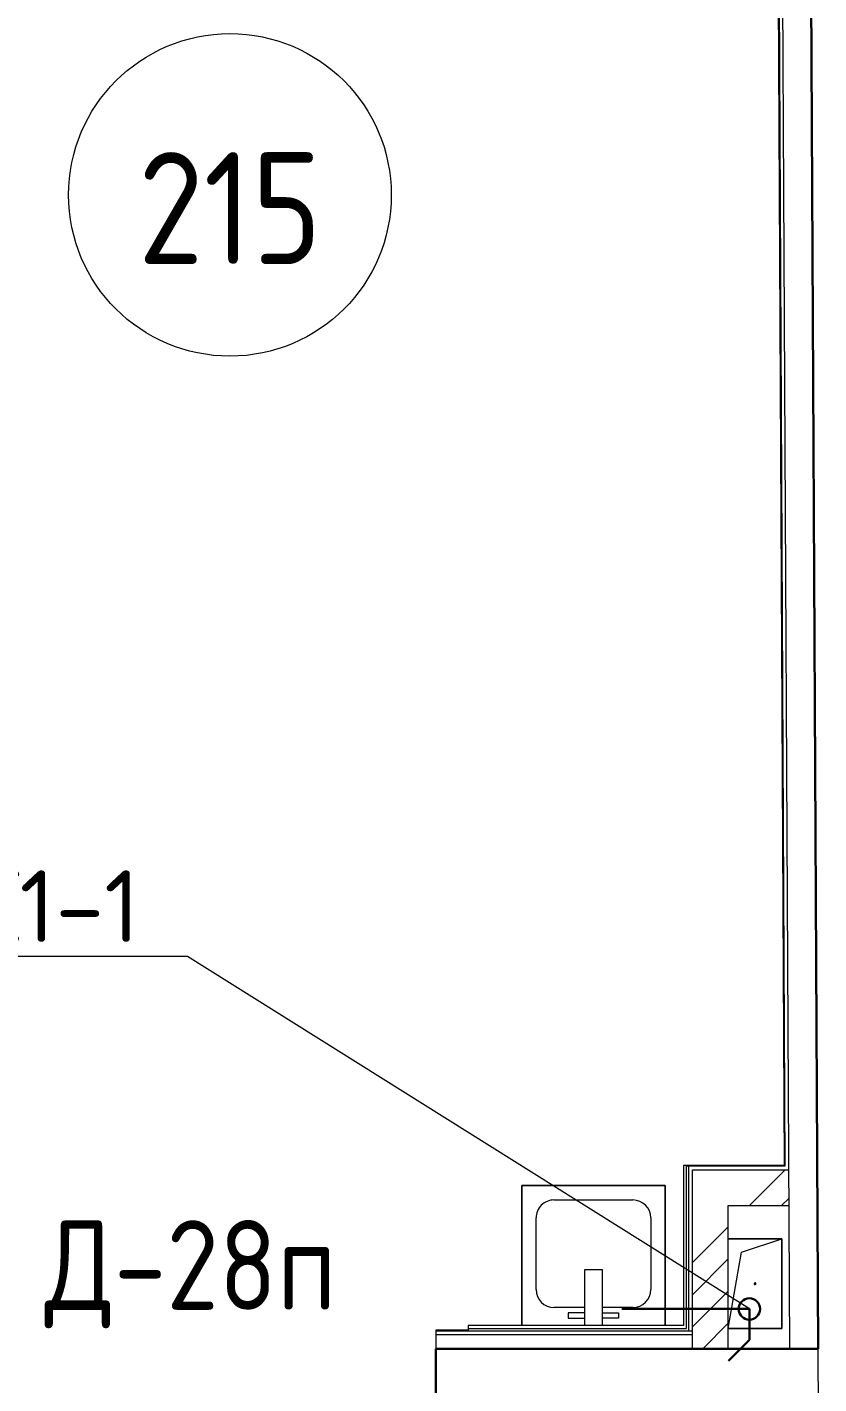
# Model space of a CAD drawing. Header units: millimetres. Extents: x -10178924 to 11692288, y -947381 to 58396.
# Drawn here: x 560 to 2769, y -139867 to -136081 of the extents above; entities that cross this region are included whole.
import ezdxf
from ezdxf import colors
from ezdxf.entities.mleader import LeaderData, LeaderLine
from ezdxf.math import Vec2, Vec3

# ---------------------------------------------------------------- set-up
doc = ezdxf.new("R2010")
doc.units = ezdxf.units.MM
for name, color, linetype, lineweight in [('!К1', 32, 'Continuous', 30), ('Аннотация', 7, 'Continuous', 18), ('Выноски ВК', 7, 'Continuous', 0), ('Марки дверей', 7, 'Continuous', 20), ('Обобщенные модели', 7, 'Continuous', 18), ('Сантехника', 7, 'Continuous', 18), ('Стены несущие', 7, 'Continuous', 30), ('Стены отделка', 7, 'Continuous', 30), ('Стены штриховка', 7, 'Continuous', 9), ('ШТРИХОВКА', 252, 'Continuous', 15)]:
    doc.layers.add(name, color=color, linetype=linetype, lineweight=lineweight)
doc.layers.add('Линии', color=7, linetype='Continuous', lineweight=9, true_color=0x00a600)
doc.styles.add('GOST Common', font='GOST_Common.ttf', dxfattribs={"width": 0.9, "height": 350})
doc.styles.add('GOST Common_2', font='GOST_Common.ttf', dxfattribs={"width": 0.9, "height": 250})
doc.styles.add('PDF ISOCPEUR', font='isocpeur.ttf')

# ---------------------------------------------------------------- blocks, each defined once
blk = doc.blocks.new('GM_Отверстие прямоугольное _в плите_ - Отверстие-V6-План 2-го этажа')
at = {"layer": 'Обобщенные модели'}
for p, q in [((-75, 125), (75, 125)), ((75, 125), (-75, 125)), ((-37.5, 87.5), (75, 125)), ((75, 125), (75, -125)), ((75, -125), (75, 125)), ((-75, -125), (-37.5, 87.5)), ((75, -125), (-75, -125)), ((-75, -125), (75, -125))]:
    blk.add_line(p, q, dxfattribs=at)
for start, end in [(360, 180), (180, 360), (60, 165), (300, 360), (195, 270)]:
    blk.add_arc((0, 0), 2.5, start, end, dxfattribs=at)
blk = doc.blocks.new('SND_2D_Раковина - 400х400-608087-План 2-го этажа')
at = {"layer": 'Сантехника'}
for p, q in [((-200, 170), (-200, -220)), ((-200, -220), (-200, 170)), ((-25, 170), (-25, 15)), ((25, 15), (25, 170)), ((200, -220), (200, 170)), ((200, 170), (200, -220)), ((-110, 120), (-25, 120)), ((-70, 150), (-25, 150)), ((-70, 135), (-70, 150)), ((-25, 135), (-70, 135)), ((70, 150), (25, 150)), ((25, 135), (70, 135)), ((25, 120), (110, 120)), ((70, 135), (70, 150)), ((-160, -130), (-160, 70)), ((160, 70), (160, -130)), ((-25, 15), (25, 15)), ((110, -180), (-110, -180)), ((-200, -220), (200, -220)), ((200, -220), (-200, -220))]:
    blk.add_line(p, q, dxfattribs=at)
for centre, start, end in [((-110, 70), 90, 180), ((110, 70), 0, 90), ((-110, -130), 180, 270), ((110, -130), 270, 0)]:
    blk.add_arc(centre, 50, start, end, dxfattribs=at)
blk = doc.blocks.new('2 этаж')
h = blk.add_hatch()
h.set_pattern_fill('ANSI34', color=256, scale=20)
h.set_pattern_definition([(45, (0, -123085.82), (-269.4077, 269.4077), []), (45, (89.8, -123085.82), (-269.4077, 269.4077), []), (45, (179.6, -123085.82), (-269.4077, 269.4077), []), (45, (269.4, -123085.82), (-269.4077, 269.4077), [])])
h.paths.add_polyline_path([(2684.3, -85762.8), (2415.9, -85762.8), (2415.9, -86262.3), (2515.9, -86262.3), (2515.9, -85862.8), (2684.8, -85862.8)])
at = {"layer": 'Линии', "color": 7}
blk.add_circle((1126.1, -83042.6), 450, dxfattribs=at)
at = {"layer": 'Стены несущие'}
for p, q in [((2736.6, -80316), (2766.9, -86262.3)), ((1700, -86262.3), (2766.9, -86262.3)), ((1700, -86262.3), (1700, -86572.3))]:
    blk.add_line(p, q, dxfattribs=at)
at = {"layer": 'Стены отделка', "lineweight": 9}
for p, q in [((2656.6, -80316.4), (2686.9, -86262.7)), ((2645.6, -80503.4), (2672.3, -85750.8)), ((2672.3, -85750.8), (2390.9, -85750.8)), ((2390.9, -85750.8), (2390.9, -86197.3)), ((2415.9, -85762.8), (2684.3, -85762.8)), ((2415.9, -86262.3), (2415.9, -85762.8)), ((2515.9, -86262.3), (2515.9, -85862.8)), ((2515.9, -85862.8), (2684.8, -85862.8)), ((2390.9, -86197.3), (1790.9, -86197.3)), ((1790.9, -86197.3), (1790.9, -86210.3)), ((1790.9, -86210.3), (1700, -86210.3)), ((1700, -86210.3), (1700, -86262.3)), ((1700, -86222.3), (1706.4, -86222.3)), ((1850.9, -86222.3), (2415.9, -86222.3)), ((2686.9, -86262.7), (2766.9, -86262.3))]:
    blk.add_line(p, q, dxfattribs=at)
at = {"layer": 'Стены штриховка'}
for p, q in [((2647.6, -80501.4), (2674.3, -85752.8)), ((2399.9, -86206.3), (2399.9, -85750.8)), ((2674.3, -85752.8), (2399.9, -85752.8)), ((2405.9, -86212.3), (2405.9, -85752.8)), ((1790.9, -86206.3), (2399.9, -86206.3)), ((1700, -86212.3), (2415.9, -86212.3)), ((1706.4, -86222.3), (1850.9, -86222.3)), ((1790.9, -86212.3), (1790.9, -86210.3)), ((2768.8, -86642.3), (2766.9, -86262.3))]:
    blk.add_line(p, q, dxfattribs=at)
at = {"layer": 'Обобщенные модели'}
blk.add_blockref('GM_Отверстие прямоугольное _в плите_ - Отверстие-V6-План 2-го этажа', (2590.9, -86080.8), dxfattribs=at)
at = {"layer": 'Сантехника', "rotation": 180}
blk.add_blockref('SND_2D_Раковина - 400х400-608087-План 2-го этажа', (2140, -86027.3), dxfattribs=at)
at = {"layer": 'Аннотация', "lineweight": 9, "insert": (1126.1, -83079.5), "char_height": 312.5, "width": 520.211, "attachment_point": 5, "line_spacing_factor": 1.022766, "style": 'GOST Common'}
blk.add_mtext('215', dxfattribs=at)
at = {"layer": 'Марки дверей', "lineweight": 9, "insert": (1016.3, -86054.6), "char_height": 250, "width": 851.4, "attachment_point": 5, "line_spacing_factor": 1.022766, "style": 'GOST Common_2'}
blk.add_mtext('\\pxqc,t1.8,3.6,5.4,7.2,9,10.8,12.6,14.4,16.2,18,19.8,21.6,23.4,25.2,27,28.8,30.6,32.4,34.2,36,37.8,39.6,41.4,43.2,45,46.8,48.6,50.4,52.2,54,55.8,57.6;{Д-28п}', dxfattribs=at)
blk = doc.blocks.new('_None')

msp = doc.modelspace()

# ---------------------------------------------------------------- linework, layer by layer
at = {"layer": '!К1'}
for points in [[(2575, -139658), (2218.9, -139658)], [(2575, -139658), (2575, -139744.1), (2516.5, -139802.5)]]:
    msp.add_lwpolyline(points, dxfattribs=at)
msp.add_circle((2575, -139658), 30, dxfattribs=at)

# ---------------------------------------------------------------- block references
at = {"layer": 'ШТРИХОВКА'}
msp.add_blockref('2 этаж', (0, -53506.6), dxfattribs=at)

# ---------------------------------------------------------------- leaders
at = {"layer": 'Выноски ВК', "ltscale": 50}
ml = msp.add_multileader_mtext('Standard', dxfattribs=at)
ml.set_content('Стояк К1-1 ^J%%C50', color=256, style='PDF ISOCPEUR')
ml.set_leader_properties(color=256, linetype='ByLayer', lineweight=-1)
ml.set_arrow_properties(name='NONE')
ml.build(insert=Vec2(0, 0))
ml.multileader.update_dxf_attribs({"text_left_attachment_type": 6, "text_right_attachment_type": 6, "dogleg_length": 100, "arrow_head_size": 300})
ctx = ml.context
ctx.base_point, ctx.char_height, ctx.arrow_head_size, ctx.landing_gap_size, ctx.plane_origin = Vec3(-412.2, -138674), 200, 300, 0, Vec3(-4669.4, -135945.8)
ctx.left_attachment, ctx.right_attachment = 6, 6
notes = []
notes.append((ctx, [(1, (1, 1, 0), (1007.8, -138674), (-1, 0), 100, [(1, [(2575, -139658)], 0, [])])]))
ctx.mtext.insert, ctx.mtext.flow_direction = Vec3(-412.2, -138434), 5
for ctx, leaders in notes:
    for number, flags, end, landing, length, lines in leaders:
        leader = LeaderData()
        leader.index, (leader.has_last_leader_line, leader.has_dogleg_vector, leader.attachment_direction) = number, flags
        leader.last_leader_point, leader.dogleg_vector, leader.dogleg_length = Vec3(end), Vec3(landing), length
        for number, points, colour, breaks in lines:
            line = LeaderLine()
            line.index, line.vertices, line.color, line.breaks = number, Vec3.list(points), colors.encode_raw_color(colour), breaks
            leader.lines.append(line)
        ctx.leaders.append(leader)

doc.saveas('drawing.dxf')
